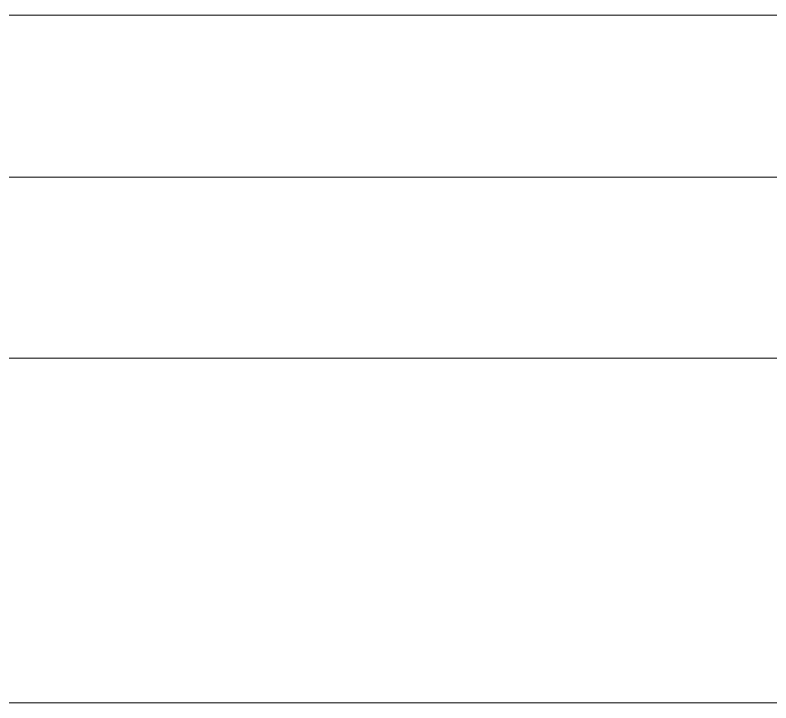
# Model space of a CAD drawing. Header units: millimetres. Extents: x 97 to 214665, y -4577 to 61202.
# Drawn here: x 184005.5 to 184093.1, y 16045.2 to 16125 of the extents above; entities that cross this region are included whole.
import ezdxf

# ---------------------------------------------------------------- set-up
doc = ezdxf.new("R2010")
doc.units = ezdxf.units.MM
for name, color, linetype, lineweight in [('A-GLAZ-____-MCUT', 151, 'Continuous', 9), ('A-GLAZ-____-OTLN', 151, 'Continuous', 9), ('A-GLAZ-CURT-OTLN', 52, 'Continuous', 9), ('A-GLAZ-CWMG-OTLN', 51, 'Continuous', 9)]:
    doc.layers.add(name, color=color, linetype=linetype, lineweight=lineweight)

# ---------------------------------------------------------------- blocks, each defined once
blk = doc.blocks.new('PNS_Панель прямоугольная2 - Нр_Стекло - 40мм-39391508-О_АИ_ПП_4_200_Целиком')
at = {"layer": 'A-GLAZ-____-OTLN', "lineweight": 5}
h = blk.add_hatch(dxfattribs=at)
h.set_pattern_fill('FP_136', color=256, style=0, pattern_type=2)
h.set_pattern_definition([(45, (-127019.98, -15985.2), (-282.8427, 282.8427), [200, -600]), (45, (-127219.98, -16085.2), (-282.8427, 282.8427), [600, -200]), (45, (-126819.98, -16185.2), (-282.8427, 282.8427), [200, -600])])
h.paths.add_polyline_path([(-465, -40), (465, -40), (465, -21), (475, -21), (475, 0), (-475, 0), (-475, -21), (-465, -21), (-465, -30.018)])
at = {"layer": 'A-GLAZ-____-MCUT', "color": 10, "lineweight": 5}
for p, q in [((475, 0), (-475, 0)), ((-465, -40), (465, -40))]:
    blk.add_line(p, q, dxfattribs=at)
at = {"layer": 'A-GLAZ-____-OTLN', "color": 10, "lineweight": 5}
blk.add_line((-475, 0), (475, 0), dxfattribs=at)
blk = doc.blocks.new('Прямоугольный импост - Рядовой 50х200-39391417-О_АИ_ПП_4_200_Целиком')
at = {"layer": 'A-GLAZ-CWMG-OTLN', "color": 10, "lineweight": 5}
for p, q in [((127384.978, 16125), (126454.978, 16125)), ((127384.978, 16106.2), (126454.978, 16106.2))]:
    blk.add_line(p, q, dxfattribs=at)
blk = doc.blocks.new('0083_СОШ675_АР_R22_rvt-1-О_АИ_ПП_4_200_Целиком')
at = {"layer": 'A-GLAZ-CURT-OTLN', "color": 90, "lineweight": 9}
blk.add_blockref('PNS_Панель прямоугольная2 - Нр_Стекло - 40мм-39391508-О_АИ_ПП_4_200_Целиком', (126919.978, 16085.2), dxfattribs=at)
at = {"layer": 'A-GLAZ-CWMG-OTLN', "color": 90, "lineweight": 9}
blk.add_blockref('Прямоугольный импост - Рядовой 50х200-39391417-О_АИ_ПП_4_200_Целиком', (0, 0), dxfattribs=at)

msp = doc.modelspace()

# ---------------------------------------------------------------- block references
at = {"color": 250, "lineweight": 5}
msp.add_blockref('0083_СОШ675_АР_R22_rvt-1-О_АИ_ПП_4_200_Целиком', (57498.114412, 0), dxfattribs=at)

doc.saveas('drawing.dxf')
